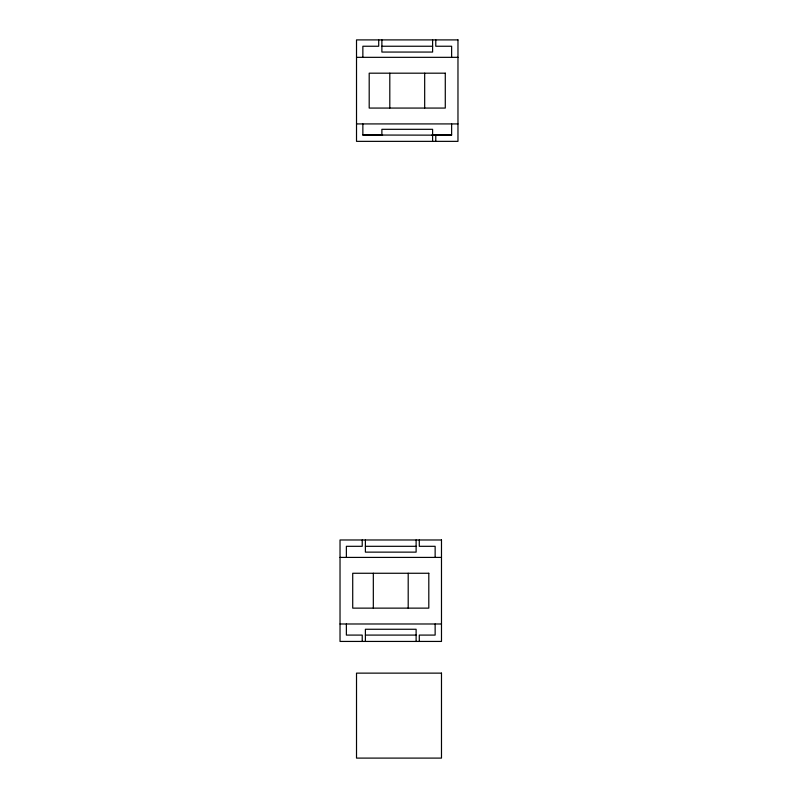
<?xml version="1.0" encoding="UTF-8"?>
<svg xmlns="http://www.w3.org/2000/svg" width="798" height="798" viewBox="0 0 798 798"><rect width="100%" height="100%" fill="white"/><g stroke="black" fill="none" stroke-linecap="round" stroke-linejoin="round"><path stroke-width="1.2" d="M435.778 141.356L435.778 135.111M451.628 123.919L451.628 135.012L432.606 135.141L362.861 135.012L362.861 123.919M381.883 46.244L432.606 46.244M356.516 57.336L457.972 57.336M356.516 123.919L457.972 123.919M362.861 135.012L382.581 135.012M431.898 135.012L451.628 135.012M365.394 546.311L416.117 546.311M340.028 557.413L441.484 557.413M340.028 623.986L441.484 623.986M365.394 635.088L416.117 635.088M451.628 57.336L451.628 46.244L435.778 46.244L435.778 39.9M435.139 557.413L435.139 546.311L419.289 546.311L419.289 539.977M435.139 623.986L435.139 635.088L419.289 635.088L419.289 641.432M432.606 39.9L432.606 52.06L381.883 52.06L381.883 39.9M432.606 141.356L432.606 129.316L381.883 129.316L381.883 135.141M424.676 73.187L424.676 108.069M416.117 539.977L416.117 552.136L365.394 552.136L365.394 539.977M416.117 641.432L416.117 629.263L365.394 629.263L365.394 641.432M408.197 573.263L408.197 608.136M389.803 73.187L389.803 108.069M378.711 39.9L378.711 46.244L362.861 46.244L362.861 57.336M373.324 573.263L373.324 608.136M362.222 539.977L362.222 546.311L346.372 546.311L346.372 557.413M362.222 641.432L362.222 635.088L346.372 635.088L346.372 623.986M457.972 39.9L356.516 39.9L356.516 141.356L457.972 141.356L457.972 39.9M445.284 73.187L369.195 73.187L369.195 108.069L445.284 108.069L445.284 73.187M441.484 539.977L340.028 539.977L340.028 641.432L441.484 641.432L441.484 539.977M428.805 573.263L352.716 573.263L352.716 608.136L428.805 608.136L428.805 573.263M441.484 673.133L356.516 673.133L356.516 758.1L441.484 758.1L441.484 673.133"/></g></svg>
